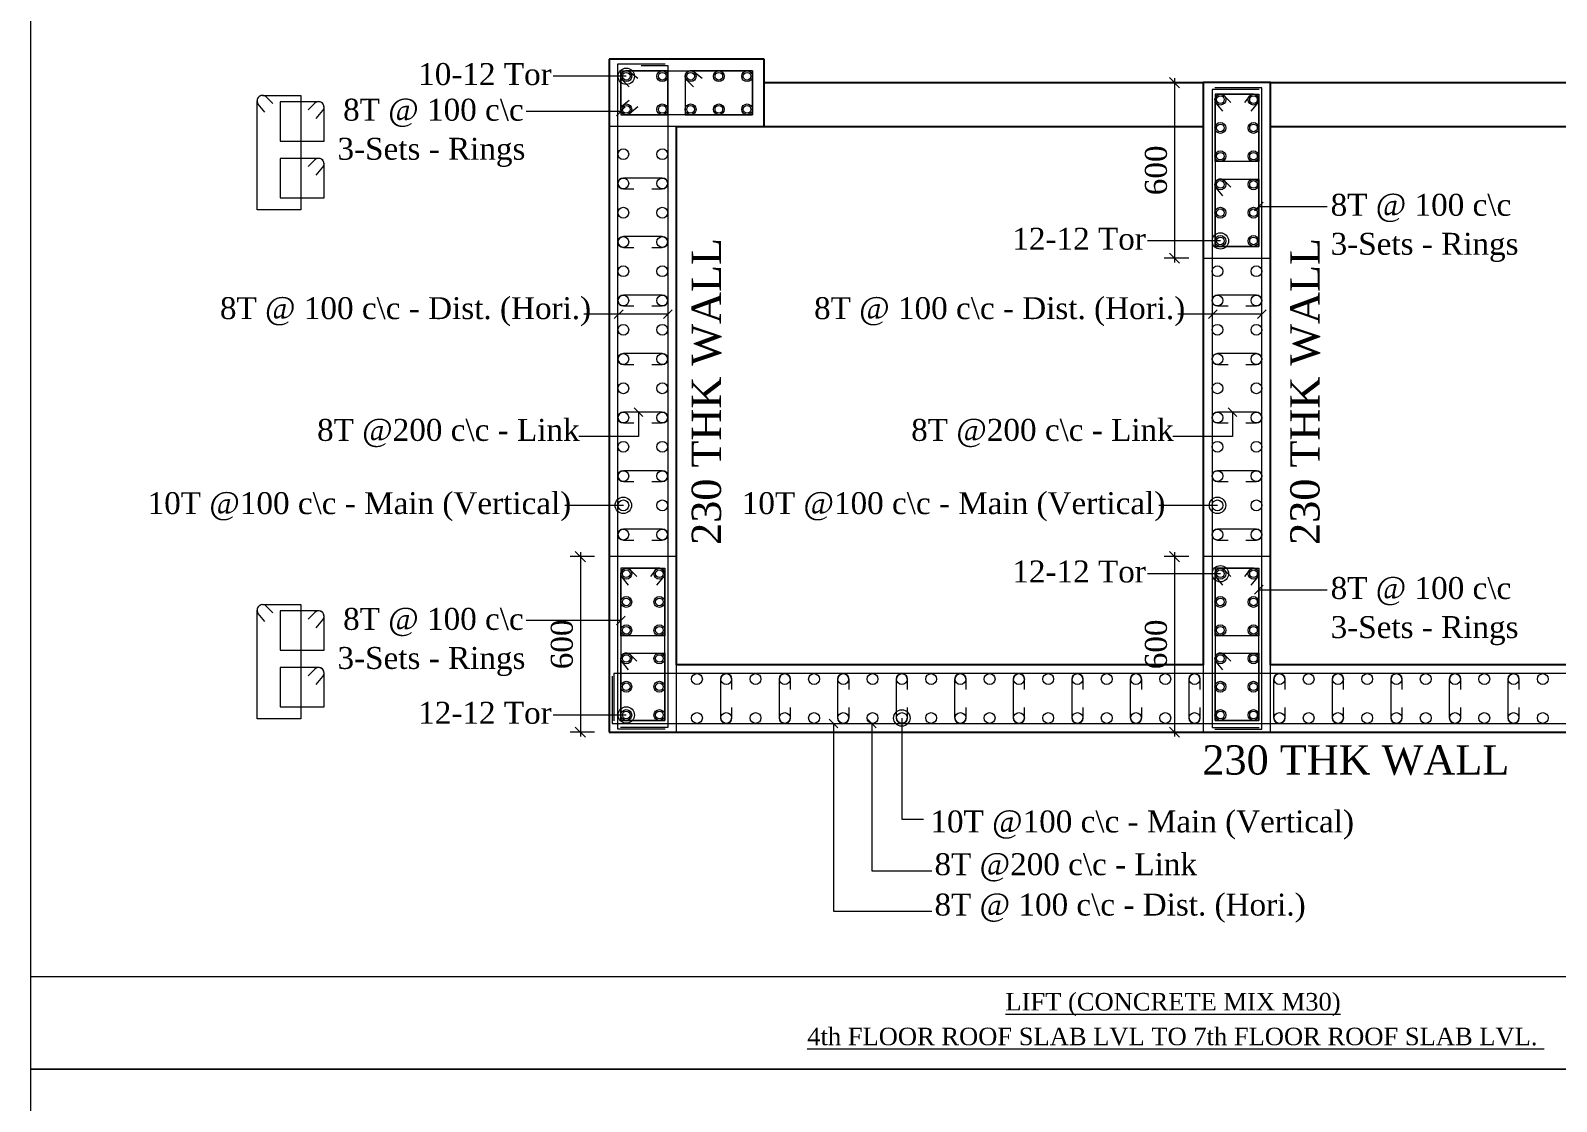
# Model space of a CAD drawing. Header units: metres. Extents: x 95882 to 260884, y 3603 to 81317.
# Drawn here: x 203308 to 208522, y 25697 to 29357 of the extents above; entities that cross this region are included whole.
import ezdxf
from ezdxf.enums import TextEntityAlignment as Align

# ---------------------------------------------------------------- set-up
doc = ezdxf.new("R2010")
doc.units = ezdxf.units.M
doc.header["$LTSCALE"] = 0.05
doc.header["$MEASUREMENT"] = 0
doc.layers.get('0').update_dxf_attribs({"linetype": 'CONTINUOUS', "lineweight": 0})
for name, color, linetype, lineweight in [('S-C3-UP TO TOP', 6, 'CONTINUOUS', 25), ('S-DIM-R', 7, 'CONTINUOUS', 9), ('S-SECTION', 5, 'CONTINUOUS', 5), ('S-SECTION MARK', 124, 'CONTINUOUS', 0), ('S-SHEET', 251, 'CONTINUOUS', 0), ('S-STEEL COL_DIA', 1, 'CONTINUOUS', 9), ('S-STEEL LINK', 1, 'CONTINUOUS', 0), ('S-STEEL RING', 1, 'CONTINUOUS', 9), ('S-TEXT', 7, 'CONTINUOUS', 0), ('S-TEXT COL.', 7, 'CONTINUOUS', 0), ('S-TEXT TITLE', 1, 'CONTINUOUS', 0)]:
    doc.layers.add(name, color=color, linetype=linetype, lineweight=lineweight)
doc.styles.add('SHEET TEXT', font='times.ttf')
doc.styles.get("Standard").update_dxf_attribs({"font": 'times.ttf'})
doc.styles.add('TEXT', font='times.ttf')

# ---------------------------------------------------------------- blocks, each defined once
blk = doc.blocks.new('_Origin')
at = {"color": 0, "linetype": 'ByBlock', "lineweight": -2}
blk.add_line((0, 0), (-1, 0), dxfattribs=at)
blk.add_circle((0, 0), 0.5, dxfattribs=at)
blk = doc.blocks.new('_Oblique')
at = {"color": 0, "linetype": 'ByBlock', "lineweight": -2}
blk.add_line((-0.5, -0.5), (0.5, 0.5), dxfattribs=at)

msp = doc.modelspace()

# ---------------------------------------------------------------- linework, layer by layer
at = {"layer": 'S-C3-UP TO TOP', "color": 5}
for p, q in [((205815, 29258.7), (205285, 29258.7)), ((205285, 29258.7), (205285, 26958.7)), ((205815, 29028.7), (205815, 29258.7)), ((205815, 29178.7), (207315, 29178.7)), ((207545, 29178.7), (207315, 29178.7)), ((207315, 29178.7), (207315, 27188.7)), ((207545, 27188.7), (207545, 29178.7)), ((207545, 29178.7), (209345, 29178.7)), ((205515, 27188.7), (205515, 29028.7)), ((205515, 29028.7), (205815, 29028.7)), ((205815, 29028.7), (205815, 29028.7)), ((205815, 29028.7), (205815, 29028.7)), ((205815, 29028.7), (207315, 29028.7)), ((207545, 29028.7), (209345, 29028.7)), ((207315, 27188.7), (205515, 27188.7)), ((209345, 27188.7), (207545, 27188.7)), ((205285, 26958.7), (209575, 26958.7))]:
    msp.add_line(p, q, dxfattribs=at)
at = {"layer": 'S-DIM-R'}
for p, q in [((207265, 29178.7, 0.1), (207181.7, 29178.7, 0.1)), ((207216.7, 29193.7, 0.1), (207216.7, 28563.7, 0.1)), ((207265, 28578.7, 0.1), (207181.7, 28578.7, 0.1)), ((205235, 27558.7, 0.1), (205151.7, 27558.7, 0.1)), ((205186.7, 27573.7, 0.1), (205186.7, 26943.7, 0.1)), ((207265, 27558.7, 0.1), (207181.7, 27558.7, 0.1)), ((207216.7, 27573.7, 0.1), (207216.7, 26943.7, 0.1)), ((205235, 26958.7, 0.1), (205151.7, 26958.7, 0.1)), ((207265, 26958.7, 0.1), (207181.7, 26958.7, 0.1))]:
    msp.add_line(p, q, dxfattribs=at)
at = {"layer": 'S-SECTION'}
for p, q in [((205285, 29028.7), (205285, 29258.7)), ((205285, 29258.7), (205815, 29258.7)), ((205815, 29258.7), (205815, 29028.7)), ((207545, 29178.7), (207315, 29178.7)), ((207315, 29178.7), (207315, 28578.7)), ((207545, 28578.7), (207545, 29178.7)), ((205815, 29028.7), (205285, 29028.7)), ((207315, 28578.7), (207545, 28578.7)), ((205515, 27558.7), (205285, 27558.7)), ((205285, 27558.7), (205285, 26958.7)), ((205515, 26958.7), (205515, 27558.7)), ((207545, 27558.7), (207315, 27558.7)), ((207315, 27558.7), (207315, 26958.7)), ((207545, 26958.7), (207545, 27558.7)), ((205285, 26958.7), (205515, 26958.7)), ((207315, 26958.7), (207545, 26958.7))]:
    msp.add_line(p, q, dxfattribs=at)
at = {"layer": 'S-SECTION MARK', "linetype": 'ByBlock'}
for points in [[(205287.4, 29200.3), (205093.8, 29200.3)], [(207317.4, 28637.4), (207123.8, 28637.4)], [(205277.4, 27733.9), (205133.1, 27733.9)], [(207307.4, 27733.9), (207163.1, 27733.9)], [(207317.4, 27500.3), (207123.8, 27500.3)], [(205287.4, 27017.4), (205093.8, 27017.4)], [(206285, 26951.1), (206285, 26662), (206359.2, 26662)]]:
    msp.add_lwpolyline(points, dxfattribs=at)
at = {"layer": 'S-SECTION MARK'}
for points in [[(205325, 29080.3), (205001.6, 29080.3)], [(207505, 28755.5), (207738.5, 28755.5)], [(205485.1, 28386.9), (205198, 28386.9)], [(205317.3, 28386.9), (205198, 28386.9)], [(207515.1, 28386.9), (207228, 28386.9)], [(207347.3, 28386.9), (207228, 28386.9)], [(205385, 28052.3), (205385.1, 27969.4), (205180.9, 27969.4)], [(207415, 28052.3), (207415.1, 27969.4), (207210.9, 27969.4)], [(207505, 27445.7), (207738.5, 27445.7)], [(205325, 27340.2), (205001.6, 27340.2)], [(206051.8, 26988.7), (206051.7, 26347.2), (206386.9, 26347.2)], [(206182.7, 26988.7), (206182.7, 26485.3), (206386.9, 26485.3)]]:
    msp.add_lwpolyline(points, dxfattribs=at)
at = {"layer": 'S-SHEET', "color": 0}
for p, q in [((203307.9, 29985.1, -0.1), (203307.9, 25806.6, -0.1)), ((211154.3, 25806.6, -0.1), (203307.9, 25806.6, -0.1)), ((203307.9, 25806.6, -0.1), (203307.9, 21628.1, -0.1)), ((203307.9, 25806.6, -0.1), (211154.3, 25806.6, -0.1))]:
    msp.add_line(p, q, dxfattribs=at)
at = {"layer": 'S-SHEET'}
for p, q in [((211154.3, 26122.7, -0.1), (203307.9, 26122.7, -0.1)), ((203307.9, 26122.7, -0.1), (203307.9, 25806.6, -0.1)), ((203307.9, 25806.6, -0.1), (211154.3, 25806.6, -0.1))]:
    msp.add_line(p, q, dxfattribs=at)
at = {"layer": 'S-STEEL COL_DIA', "lineweight": 5}
for centre, radius in [((205343.4, 29200.3, 0), 18.5), ((205343.4, 29200.3, 0), 13), ((205343.4, 29200.3, 0), 13), ((205466.6, 29200.3, 0.1), 18.5), ((205466.6, 29200.3, 0.1), 13), ((205466.6, 29200.3, 0.1), 13), ((205563.2, 29200.3, 0.1), 18.5), ((205563.2, 29200.3, 0.1), 13), ((205563.2, 29200.3, 0.1), 13), ((205659.7, 29200.3, 0.1), 18.5), ((205659.7, 29200.3, 0.1), 13), ((205659.7, 29200.3, 0.1), 13), ((205756.3, 29200.3, 0), 18.5), ((205756.3, 29200.3, 0), 13), ((205756.3, 29200.3, 0), 13), ((205343.4, 29087.2, 0), 18.5), ((205343.4, 29087.2, 0), 13), ((205343.4, 29087.2, 0), 13), ((205466.6, 29087.2, 0.1), 18.5), ((205466.6, 29087.2, 0.1), 13), ((205466.6, 29087.2, 0.1), 13), ((205563.2, 29087.2, 0.1), 18.5), ((205563.2, 29087.2, 0.1), 13), ((205563.2, 29087.2, 0.1), 13), ((205659.7, 29087.2, 0.1), 18.5), ((205659.7, 29087.2, 0.1), 13), ((205659.7, 29087.2, 0.1), 13), ((205756.3, 29087.2, 0), 18.5), ((205756.3, 29087.2, 0), 13), ((205756.3, 29087.2, 0), 13), ((207373.4, 29120.3, 0), 18.5), ((207373.4, 29120.3, 0), 13), ((207373.4, 29120.3, 0), 13), ((207486.5, 29120.3, 0), 18.5), ((207486.5, 29120.3, 0), 13), ((207486.5, 29120.3, 0), 13), ((207373.4, 29023.7, 0.1), 18.5), ((207486.5, 29023.7, 0.1), 18.5), ((207373.4, 29023.7, 0.1), 13), ((207373.4, 29023.7, 0.1), 13), ((207486.5, 29023.7, 0.1), 13), ((207486.5, 29023.7, 0.1), 13), ((205333.4, 28933.9), 18.5), ((205466.5, 28933.9), 18.5), ((207373.4, 28927.1, 0.1), 18.5), ((207373.4, 28927.1, 0.1), 13), ((207373.4, 28927.1, 0.1), 13), ((207486.5, 28927.1, 0.1), 18.5), ((207486.5, 28927.1, 0.1), 13), ((207486.5, 28927.1, 0.1), 13), ((205333.4, 28833.9), 18.5), ((205466.5, 28833.9), 18.5), ((207373.4, 28830.6, 0.1), 18.5), ((207373.4, 28830.6, 0.1), 13), ((207373.4, 28830.6, 0.1), 13), ((207486.5, 28830.6, 0.1), 18.5), ((207486.5, 28830.6, 0.1), 13), ((207486.5, 28830.6, 0.1), 13), ((205333.4, 28733.9), 18.5), ((205466.5, 28733.9), 18.5), ((207373.4, 28734, 0.1), 18.5), ((207373.4, 28734, 0.1), 13), ((207373.4, 28734, 0.1), 13), ((207486.5, 28734, 0.1), 18.5), ((207486.5, 28734, 0.1), 13), ((207486.5, 28734, 0.1), 13), ((205333.4, 28633.9), 18.5), ((205466.5, 28633.9), 18.5), ((207373.4, 28637.4, 0), 18.5), ((207373.4, 28637.4, 0), 13), ((207373.4, 28637.4, 0), 13), ((207486.5, 28637.4, 0), 18.5), ((207486.5, 28637.4, 0), 13), ((207486.5, 28637.4, 0), 13), ((205333.4, 28533.9), 18.5), ((205466.5, 28533.9), 18.5), ((207363.4, 28533.9), 18.5), ((207496.5, 28533.9), 18.5), ((205333.4, 28433.9), 18.5), ((205466.5, 28433.9), 18.5), ((207363.4, 28433.9), 18.5), ((207496.5, 28433.9), 18.5), ((205333.4, 28333.9), 18.5), ((205466.5, 28333.9), 18.5), ((207363.4, 28333.9), 18.5), ((207496.5, 28333.9), 18.5), ((205333.4, 28233.9), 18.5), ((205466.5, 28233.9), 18.5), ((207363.4, 28233.9), 18.5), ((207496.5, 28233.9), 18.5), ((205333.4, 28133.9), 18.5), ((205466.5, 28133.9), 18.5), ((207363.4, 28133.9), 18.5), ((207496.5, 28133.9), 18.5), ((205333.4, 28033.9), 18.5), ((205466.5, 28033.9), 18.5), ((207363.4, 28033.9), 18.5), ((207496.5, 28033.9), 18.5), ((205333.4, 27933.9), 18.5), ((205466.5, 27933.9), 18.5), ((207363.4, 27933.9), 18.5), ((207496.5, 27933.9), 18.5), ((205333.4, 27833.9), 18.5), ((205466.5, 27833.9), 18.5), ((207363.4, 27833.9), 18.5), ((207496.5, 27833.9), 18.5), ((205333.4, 27733.9), 18.5), ((205466.5, 27733.9), 18.5), ((207363.4, 27733.9), 18.5), ((207496.5, 27733.9), 18.5), ((205333.4, 27633.9), 18.5), ((205466.5, 27633.9), 18.5), ((207363.4, 27633.9), 18.5), ((207496.5, 27633.9), 18.5), ((205343.4, 27500.3, 0), 18.5), ((205343.4, 27500.3, 0), 13), ((205343.4, 27500.3, 0), 13), ((205456.5, 27500.3, 0), 18.5), ((205456.5, 27500.3, 0), 13), ((205456.5, 27500.3, 0), 13), ((207373.4, 27500.3, 0), 18.5), ((207373.4, 27500.3, 0), 13), ((207373.4, 27500.3, 0), 13), ((207486.5, 27500.3, 0), 18.5), ((207486.5, 27500.3, 0), 13), ((207486.5, 27500.3, 0), 13), ((205343.4, 27403.7, 0.1), 18.5), ((205343.4, 27403.7, 0.1), 13), ((205343.4, 27403.7, 0.1), 13), ((205456.5, 27403.7, 0.1), 18.5), ((205456.5, 27403.7, 0.1), 13), ((205456.5, 27403.7, 0.1), 13), ((207373.4, 27403.7, 0.1), 18.5), ((207373.4, 27403.7, 0.1), 13), ((207373.4, 27403.7, 0.1), 13), ((207486.5, 27403.7, 0.1), 18.5), ((207486.5, 27403.7, 0.1), 13), ((207486.5, 27403.7, 0.1), 13), ((205343.4, 27307.1, 0.1), 18.5), ((205456.5, 27307.1, 0.1), 18.5), ((207373.4, 27307.1, 0.1), 18.5), ((207486.5, 27307.1, 0.1), 18.5), ((205343.4, 27307.1, 0.1), 13), ((205343.4, 27307.1, 0.1), 13), ((205456.5, 27307.1, 0.1), 13), ((205456.5, 27307.1, 0.1), 13), ((207373.4, 27307.1, 0.1), 13), ((207373.4, 27307.1, 0.1), 13), ((207486.5, 27307.1, 0.1), 13), ((207486.5, 27307.1, 0.1), 13), ((205343.4, 27210.6, 0.1), 18.5), ((205343.4, 27210.6, 0.1), 13), ((205343.4, 27210.6, 0.1), 13), ((205456.5, 27210.6, 0.1), 18.5), ((205456.5, 27210.6, 0.1), 13), ((205456.5, 27210.6, 0.1), 13), ((207373.4, 27210.6, 0.1), 18.5), ((207373.4, 27210.6, 0.1), 13), ((207373.4, 27210.6, 0.1), 13), ((207486.5, 27210.6, 0.1), 18.5), ((207486.5, 27210.6, 0.1), 13), ((207486.5, 27210.6, 0.1), 13), ((205343.4, 27114, 0.1), 18.5), ((205343.4, 27114, 0.1), 13), ((205343.4, 27114, 0.1), 13), ((205456.5, 27114, 0.1), 18.5), ((205456.5, 27114, 0.1), 13), ((205456.5, 27114, 0.1), 13), ((205585, 27140.3), 18.5), ((205685, 27140.3), 18.5), ((205785, 27140.3), 18.5), ((205885, 27140.3), 18.5), ((205985, 27140.3), 18.5), ((206085, 27140.3), 18.5), ((206185, 27140.3), 18.5), ((206285, 27140.3), 18.5), ((206385, 27140.3), 18.5), ((206485, 27140.3), 18.5), ((206585, 27140.3), 18.5), ((206685, 27140.3), 18.5), ((206785, 27140.3), 18.5), ((206885, 27140.3), 18.5), ((206985, 27140.3), 18.5), ((207085, 27140.3), 18.5), ((207185, 27140.3), 18.5), ((207285, 27140.3), 18.5), ((207373.4, 27114, 0.1), 18.5), ((207373.4, 27114, 0.1), 13), ((207373.4, 27114, 0.1), 13), ((207486.5, 27114, 0.1), 18.5), ((207486.5, 27114, 0.1), 13), ((207486.5, 27114, 0.1), 13), ((207575, 27140.3), 18.5), ((207675, 27140.3), 18.5), ((207775, 27140.3), 18.5), ((207875, 27140.3), 18.5), ((207975, 27140.3), 18.5), ((208075, 27140.3), 18.5), ((208175, 27140.3), 18.5), ((208275, 27140.3), 18.5), ((208375, 27140.3), 18.5), ((208475, 27140.3), 18.5), ((205343.4, 27017.4, 0), 18.5), ((205343.4, 27017.4, 0), 13), ((205343.4, 27017.4, 0), 13), ((205456.5, 27017.4, 0), 18.5), ((205456.5, 27017.4, 0), 13), ((205456.5, 27017.4, 0), 13), ((205585, 27007.2), 18.5), ((205685, 27007.2), 18.5), ((205785, 27007.2), 18.5), ((205885, 27007.2), 18.5), ((205985, 27007.2), 18.5), ((206085, 27007.2), 18.5), ((206185, 27007.2), 18.5), ((206285, 27007.2), 18.5), ((206385, 27007.2), 18.5), ((206485, 27007.2), 18.5), ((206585, 27007.2), 18.5), ((206685, 27007.2), 18.5), ((206785, 27007.2), 18.5), ((206885, 27007.2), 18.5), ((206985, 27007.2), 18.5), ((207085, 27007.2), 18.5), ((207185, 27007.2), 18.5), ((207285, 27007.2), 18.5), ((207373.4, 27017.4, 0), 18.5), ((207373.4, 27017.4, 0), 13), ((207373.4, 27017.4, 0), 13), ((207486.5, 27017.4, 0), 18.5), ((207486.5, 27017.4, 0), 13), ((207486.5, 27017.4, 0), 13), ((207575, 27007.2), 18.5), ((207675, 27007.2), 18.5), ((207775, 27007.2), 18.5), ((207875, 27007.2), 18.5), ((207975, 27007.2), 18.5), ((208075, 27007.2), 18.5), ((208175, 27007.2), 18.5), ((208275, 27007.2), 18.5), ((208375, 27007.2), 18.5), ((208475, 27007.2), 18.5)]:
    msp.add_circle(centre, radius, dxfattribs=at)
at = {"layer": 'S-STEEL LINK', "color": 3}
for p, q in [((205466.5, 28852.3), (205333.4, 28852.3)), ((205333.4, 28815.4), (205369.4, 28815.4)), ((205430.5, 28815.4), (205466.5, 28815.4)), ((205466.5, 28652.3), (205333.4, 28652.3)), ((205333.4, 28615.4), (205369.4, 28615.4)), ((205430.5, 28615.4), (205466.5, 28615.4)), ((205466.5, 28452.3), (205333.4, 28452.3)), ((205333.4, 28415.4), (205369.4, 28415.4)), ((205430.5, 28415.4), (205466.5, 28415.4)), ((207496.5, 28452.3), (207363.4, 28452.3)), ((207363.4, 28415.4), (207399.4, 28415.4)), ((207460.5, 28415.4), (207496.5, 28415.4)), ((205466.5, 28252.3), (205333.4, 28252.3)), ((205333.4, 28215.4), (205369.4, 28215.4)), ((205430.5, 28215.4), (205466.5, 28215.4)), ((207496.5, 28252.3), (207363.4, 28252.3)), ((207363.4, 28215.4), (207399.4, 28215.4)), ((207460.5, 28215.4), (207496.5, 28215.4)), ((205466.5, 28052.3), (205333.4, 28052.3)), ((207496.5, 28052.3), (207363.4, 28052.3)), ((205333.4, 28015.4), (205369.4, 28015.4)), ((205430.5, 28015.4), (205466.5, 28015.4)), ((207363.4, 28015.4), (207399.4, 28015.4)), ((207460.5, 28015.4), (207496.5, 28015.4)), ((205466.5, 27852.3), (205333.4, 27852.3)), ((207496.5, 27852.3), (207363.4, 27852.3)), ((205333.4, 27815.4), (205369.4, 27815.4)), ((205430.5, 27815.4), (205466.5, 27815.4)), ((207363.4, 27815.4), (207399.4, 27815.4)), ((207460.5, 27815.4), (207496.5, 27815.4)), ((205466.5, 27652.3), (205333.4, 27652.3)), ((207496.5, 27652.3), (207363.4, 27652.3)), ((205333.4, 27615.4), (205369.4, 27615.4)), ((205430.5, 27615.4), (205466.5, 27615.4)), ((207363.4, 27615.4), (207399.4, 27615.4)), ((207460.5, 27615.4), (207496.5, 27615.4)), ((205666.5, 27007.1), (205666.5, 27140.3)), ((205703.4, 27140.3), (205703.4, 27104.3)), ((205866.5, 27007.1), (205866.5, 27140.3)), ((205903.4, 27140.3), (205903.4, 27104.3)), ((206066.5, 27007.1), (206066.5, 27140.3)), ((206103.4, 27140.3), (206103.4, 27104.3)), ((206266.5, 27007.1), (206266.5, 27140.3)), ((206303.4, 27140.3), (206303.4, 27104.3)), ((206466.5, 27007.1), (206466.5, 27140.3)), ((206503.4, 27140.3), (206503.4, 27104.3)), ((206666.5, 27007.1), (206666.5, 27140.3)), ((206703.4, 27140.3), (206703.4, 27104.3)), ((206866.5, 27007.1), (206866.5, 27140.3)), ((206903.4, 27140.3), (206903.4, 27104.3)), ((207066.5, 27007.1), (207066.5, 27140.3)), ((207103.4, 27140.3), (207103.4, 27104.3)), ((207266.5, 27007.1), (207266.5, 27140.3)), ((207303.4, 27140.3), (207303.4, 27104.3)), ((207556.5, 27007.1), (207556.5, 27140.3)), ((207593.4, 27140.3), (207593.4, 27104.3)), ((207756.5, 27007.1), (207756.5, 27140.3)), ((207793.4, 27140.3), (207793.4, 27104.3)), ((207956.5, 27007.1), (207956.5, 27140.3)), ((207993.4, 27140.3), (207993.4, 27104.3)), ((208156.5, 27007.1), (208156.5, 27140.3)), ((208193.4, 27140.3), (208193.4, 27104.3)), ((208356.5, 27007.1), (208356.5, 27140.3)), ((208393.4, 27140.3), (208393.4, 27104.3)), ((205703.4, 27043.1), (205703.4, 27007.1)), ((205903.4, 27043.1), (205903.4, 27007.1)), ((206103.4, 27043.1), (206103.4, 27007.1)), ((206303.4, 27043.1), (206303.4, 27007.1)), ((206503.4, 27043.1), (206503.4, 27007.1)), ((206703.4, 27043.1), (206703.4, 27007.1)), ((206903.4, 27043.1), (206903.4, 27007.1)), ((207103.4, 27043.1), (207103.4, 27007.1)), ((207303.4, 27043.1), (207303.4, 27007.1)), ((207593.4, 27043.1), (207593.4, 27007.1)), ((207793.4, 27043.1), (207793.4, 27007.1)), ((207993.4, 27043.1), (207993.4, 27007.1)), ((208193.4, 27043.1), (208193.4, 27007.1)), ((208393.4, 27043.1), (208393.4, 27007.1))]:
    msp.add_line(p, q, dxfattribs=at)
for centre, start, end in [((205333.4, 28833.9), 90, 270), ((205466.5, 28833.9), 270, 90), ((205333.4, 28633.9), 90, 270), ((205466.5, 28633.9), 270, 90), ((205333.4, 28433.9), 90, 270), ((205466.5, 28433.9), 270, 90), ((207363.4, 28433.9), 90, 270), ((207496.5, 28433.9), 270, 90), ((205333.4, 28233.9), 90, 270), ((205466.5, 28233.9), 270, 90), ((207363.4, 28233.9), 90, 270), ((207496.5, 28233.9), 270, 90), ((205333.4, 28033.9), 90, 270), ((205466.5, 28033.9), 270, 90), ((207363.4, 28033.9), 90, 270), ((207496.5, 28033.9), 270, 90), ((205333.4, 27833.9), 90, 270), ((205466.5, 27833.9), 270, 90), ((207363.4, 27833.9), 90, 270), ((207496.5, 27833.9), 270, 90), ((205333.4, 27633.9), 90, 270), ((205466.5, 27633.9), 270, 90), ((207363.4, 27633.9), 90, 270), ((207496.5, 27633.9), 270, 90), ((205685, 27140.3), 0, 180), ((205885, 27140.3), 0, 180), ((206085, 27140.3), 0, 180), ((206285, 27140.3), 0, 180), ((206485, 27140.3), 0, 180), ((206685, 27140.3), 0, 180), ((206885, 27140.3), 0, 180), ((207085, 27140.3), 0, 180), ((207285, 27140.3), 0, 180), ((207575, 27140.3), 0, 180), ((207775, 27140.3), 0, 180), ((207975, 27140.3), 0, 180), ((208175, 27140.3), 0, 180), ((208375, 27140.3), 0, 180), ((205685, 27007.1), 180, 0), ((205885, 27007.1), 180, 0), ((206085, 27007.1), 180, 0), ((206285, 27007.1), 180, 0), ((206485, 27007.1), 180, 0), ((206685, 27007.1), 180, 0), ((206885, 27007.1), 180, 0), ((207085, 27007.1), 180, 0), ((207285, 27007.1), 180, 0), ((207575, 27007.1), 180, 0), ((207775, 27007.1), 180, 0), ((207975, 27007.1), 180, 0), ((208175, 27007.1), 180, 0), ((208375, 27007.1), 180, 0)]:
    msp.add_arc(centre, 18.5, start, end, dxfattribs=at)
at = {"layer": 'S-STEEL RING', "color": 30}
for p, q in [((205315, 26968.6), (205315, 29242.5)), ((205315, 29242.5), (205475.9, 29242.5)), ((205394.2, 29236.6), (205485.1, 29236.6)), ((205485.1, 29236.6), (205485.1, 26974.5)), ((207505.8, 29155), (207344.9, 29155)), ((207344.9, 29155), (207344.9, 26974.5)), ((207515, 29160.9), (207354.1, 29160.9)), ((207515, 26968.6), (207515, 29160.9)), ((205294.9, 27149.6), (205294.9, 26988.7)), ((209559.2, 27158.8), (205300.7, 27158.8)), ((205300.7, 27158.8), (205300.7, 26997.9)), ((205294.9, 26988.7), (209565.1, 26988.7)), ((205475.9, 26968.6), (205315, 26968.6)), ((205485.1, 26974.5), (205324.2, 26974.5)), ((207344.9, 26974.5), (207505.8, 26974.5)), ((207354.1, 26968.6), (207515, 26968.6))]:
    msp.add_line(p, q, dxfattribs=at)
at = {"layer": 'S-STEEL RING'}
for p, q in [((205325, 29087.2, 0), (205325, 29218.7, 0)), ((205325, 29218.7, 0), (205775, 29218.7, 0)), ((205775, 29218.7, 0), (205775, 29068.7, 0)), ((204082, 28744, 0), (204082, 29116.3, 0)), ((204082, 28744, 0.1), (204082, 29116.3, 0.1)), ((204108.7, 29077.3, 0), (204086.2, 29104.6, 0)), ((204108.7, 29077.3, 0.1), (204086.2, 29104.6, 0.1)), ((204100.5, 29134.8, 0), (204232, 29134.8, 0)), ((204100.5, 29134.8, 0.1), (204232, 29134.8, 0.1)), ((204113.5, 29129.4, 0), (204136.3, 29106.8, 0)), ((204113.5, 29129.4, 0.1), (204136.3, 29106.8, 0.1)), ((204232, 29134.8, 0), (204232, 28744, 0)), ((204232, 29134.8, 0.1), (204232, 28744, 0.1)), ((205330.3, 29100.2, 0), (205353, 29118, 0)), ((205382.5, 29095.4, 0), (205355.1, 29072.9, 0)), ((207486.5, 29138.7, 0), (207355, 29138.7, 0)), ((207355, 29138.7, 0), (207355, 28618.7, 0)), ((207473.5, 29133.4, 0), (207455.7, 29110.7, 0)), ((207478.3, 29081.2, 0), (207500.8, 29108.6, 0)), ((207505, 28618.7, 0), (207505, 29120.3, 0)), ((205775, 29068.7, 0), (205343.4, 29068.7, 0)), ((204232, 28744, 0), (204082, 28744, 0)), ((204232, 28744, 0.1), (204082, 28744, 0.1)), ((207355, 28618.7, 0), (207505, 28618.7, 0)), ((205456.5, 27518.7, 0), (205325, 27518.7, 0)), ((205325, 27518.7, 0), (205325, 26998.7, 0)), ((205443.5, 27513.4, 0), (205425.7, 27490.7, 0)), ((205448.3, 27461.2, 0), (205470.8, 27488.6, 0)), ((205475, 26998.7, 0), (205475, 27500.3, 0)), ((207486.5, 27518.7, 0), (207355, 27518.7, 0)), ((207355, 27518.7, 0), (207355, 26998.7, 0)), ((207473.5, 27513.4, 0), (207455.7, 27490.7, 0)), ((207478.3, 27461.2, 0), (207500.8, 27488.6, 0)), ((207505, 26998.7, 0), (207505, 27500.3, 0)), ((204082, 27003.9, 0), (204082, 27376.2, 0)), ((204082, 27003.9, 0.1), (204082, 27376.2, 0.1)), ((204100.5, 27394.7, 0), (204232, 27394.7, 0)), ((204100.5, 27394.7, 0.1), (204232, 27394.7, 0.1)), ((204113.5, 27389.3, 0), (204136.3, 27366.7, 0)), ((204113.5, 27389.3, 0.1), (204136.3, 27366.7, 0.1)), ((204232, 27394.7, 0), (204232, 27003.9, 0)), ((204232, 27394.7, 0.1), (204232, 27003.9, 0.1)), ((204108.7, 27337.1, 0), (204086.2, 27364.5, 0)), ((204108.7, 27337.1, 0.1), (204086.2, 27364.5, 0.1)), ((204232, 27003.9, 0), (204082, 27003.9, 0)), ((204232, 27003.9, 0.1), (204082, 27003.9, 0.1)), ((205325, 26998.7, 0), (205475, 26998.7, 0)), ((207355, 26998.7, 0), (207505, 26998.7, 0))]:
    msp.add_line(p, q, dxfattribs=at)
at = {"layer": 'S-STEEL RING', "color": 3}
for p, q in [((205325, 29200.3, 0), (205325, 29068.7, 0)), ((205485.3, 29218.7, 0), (205343.4, 29218.7, 0)), ((205382.5, 29192.1, 0), (205355.1, 29214.5, 0)), ((205485.3, 29068.7, 0), (205485.3, 29218.7, 0)), ((205544.7, 29200.3, 0), (205544.7, 29068.7, 0)), ((205775, 29218.7, 0), (205563.2, 29218.7, 0)), ((205602.2, 29192.1, 0), (205574.9, 29214.5, 0)), ((205775, 29068.7, 0), (205775, 29218.7, 0)), ((205330.3, 29187.3, 0), (205353, 29164.5, 0)), ((205550.1, 29187.3, 0), (205572.7, 29164.5, 0)), ((204292.3, 29113.4, 0), (204160.7, 29113.4, 0)), ((204160.7, 29113.4, 0), (204160.7, 28978.9, 0)), ((204279.3, 29108.1, 0), (204256.5, 29085.4, 0)), ((204310.7, 28978.9, 0), (204310.7, 29095, 0)), ((207355, 28908.4, 0), (207355, 29120.3, 0)), ((207381.6, 29081.2, 0), (207359.2, 29108.6, 0)), ((207373.4, 29138.7, 0), (207505, 29138.7, 0)), ((207386.4, 29133.4, 0), (207409.3, 29110.7, 0)), ((207505, 29138.7, 0), (207505, 28908.4, 0)), ((204284.1, 29055.9, 0), (204306.5, 29083.3, 0)), ((205325, 29068.7, 0), (205485.3, 29068.7, 0)), ((205544.7, 29068.7, 0), (205775, 29068.7, 0)), ((204160.7, 28978.9, 0), (204310.7, 28978.9, 0)), ((204292.3, 28919.7, 0), (204160.7, 28919.7, 0)), ((204160.7, 28919.7, 0), (204160.7, 28785.2, 0)), ((204279.3, 28914.3, 0), (204256.5, 28891.7, 0)), ((204284.1, 28862.2, 0), (204306.5, 28889.5, 0)), ((204310.7, 28785.2, 0), (204310.7, 28901.2, 0)), ((207505, 28908.4, 0), (207355, 28908.4, 0)), ((207373.4, 28849, 0), (207505, 28849, 0)), ((207386.4, 28843.7, 0), (207409.3, 28821, 0)), ((207505, 28849, 0), (207505, 28618.7, 0)), ((204160.7, 28785.2, 0), (204310.7, 28785.2, 0)), ((207355, 28618.7, 0), (207355, 28830.6, 0)), ((207381.6, 28791.5, 0), (207359.2, 28818.9, 0)), ((207505, 28618.7, 0), (207355, 28618.7, 0)), ((205325, 27288.4, 0), (205325, 27500.3, 0)), ((205351.6, 27461.2, 0), (205329.2, 27488.6, 0)), ((205343.4, 27518.7, 0), (205475, 27518.7, 0)), ((205356.4, 27513.4, 0), (205379.3, 27490.7, 0)), ((205475, 27518.7, 0), (205475, 27288.4, 0)), ((207355, 27288.4, 0), (207355, 27500.3, 0)), ((207381.6, 27461.2, 0), (207359.2, 27488.6, 0)), ((207373.4, 27518.7, 0), (207505, 27518.7, 0)), ((207386.4, 27513.4, 0), (207409.3, 27490.7, 0)), ((207505, 27518.7, 0), (207505, 27288.4, 0)), ((204292.3, 27373.3, 0), (204160.7, 27373.3, 0)), ((204160.7, 27373.3, 0), (204160.7, 27238.8, 0)), ((204279.3, 27368, 0), (204256.5, 27345.3, 0)), ((204284.1, 27315.8, 0), (204306.5, 27343.2, 0)), ((204310.7, 27238.8, 0), (204310.7, 27354.9, 0)), ((205475, 27288.4, 0), (205325, 27288.4, 0)), ((207505, 27288.4, 0), (207355, 27288.4, 0)), ((204160.7, 27238.8, 0), (204310.7, 27238.8, 0)), ((205343.4, 27229, 0), (205475, 27229, 0)), ((205356.4, 27223.7, 0), (205379.3, 27201, 0)), ((205475, 27229, 0), (205475, 26998.7, 0)), ((207373.4, 27229, 0), (207505, 27229, 0)), ((207386.4, 27223.7, 0), (207409.3, 27201, 0)), ((207505, 27229, 0), (207505, 26998.7, 0)), ((204292.3, 27179.6, 0), (204160.7, 27179.6, 0)), ((204160.7, 27179.6, 0), (204160.7, 27045.1, 0)), ((204279.3, 27174.2, 0), (204256.5, 27151.6, 0)), ((205325, 26998.7, 0), (205325, 27210.6, 0)), ((205351.6, 27171.5, 0), (205329.2, 27198.9, 0)), ((207355, 26998.7, 0), (207355, 27210.6, 0)), ((207381.6, 27171.5, 0), (207359.2, 27198.9, 0)), ((204284.1, 27122, 0), (204306.5, 27149.4, 0)), ((204310.7, 27045.1, 0), (204310.7, 27161.1, 0)), ((204160.7, 27045.1, 0), (204310.7, 27045.1, 0)), ((205475, 26998.7, 0), (205325, 26998.7, 0)), ((207505, 26998.7, 0), (207355, 26998.7, 0))]:
    msp.add_line(p, q, dxfattribs=at)
for centre, start, end in [((205343.4, 29200.3, 0), 50.6303, 180), ((205343.4, 29200.3, 0), 89.9998, 224.7761), ((205563.2, 29200.3, 0), 50.6303, 180), ((205563.2, 29200.3, 0), 89.9998, 224.7761), ((204292.3, 29095, 0), 359.9998, 134.7761), ((204292.3, 29095, 0), 320.6303, 90), ((207373.4, 29120.3, 0), 90, 219.3697), ((207373.4, 29120.3, 0), 45.2239, 180.0002), ((204292.3, 28901.2, 0), 359.9998, 134.7761), ((204292.3, 28901.2, 0), 320.6303, 90), ((207373.4, 28830.6, 0), 90, 219.3697), ((207373.4, 28830.6, 0), 45.2239, 180.0002), ((205343.4, 27500.3, 0), 90, 219.3697), ((205343.4, 27500.3, 0), 45.2239, 180.0002), ((207373.4, 27500.3, 0), 90, 219.3697), ((207373.4, 27500.3, 0), 45.2239, 180.0002), ((204292.3, 27354.9, 0), 359.9998, 134.7761), ((204292.3, 27354.9, 0), 320.6303, 90), ((205343.4, 27210.6, 0), 90, 219.3697), ((205343.4, 27210.6, 0), 45.2239, 180.0002), ((207373.4, 27210.6, 0), 90, 219.3697), ((207373.4, 27210.6, 0), 45.2239, 180.0002), ((204292.3, 27161.1, 0), 359.9998, 134.7761), ((204292.3, 27161.1, 0), 320.6303, 90)]:
    msp.add_arc(centre, 18.5, start, end, dxfattribs=at)
at = {"layer": 'S-STEEL RING'}
for centre, start, end in [((204100.5, 29116.3, 0), 90, 219.3697), ((204100.5, 29116.3, 0), 45.2239, 180.0002), ((204100.5, 29116.3, 0.1), 90, 219.3697), ((204100.5, 29116.3, 0.1), 45.2239, 180.0002), ((205343.4, 29087.2, 0), 135.2239, 270.0002), ((207486.5, 29120.3, 0), 359.9998, 134.7761), ((207486.5, 29120.3, 0), 320.6303, 90), ((205343.4, 29087.2, 0), 180, 309.3697), ((205456.5, 27500.3, 0), 359.9998, 134.7761), ((205456.5, 27500.3, 0), 320.6303, 90), ((207486.5, 27500.3, 0), 359.9998, 134.7761), ((207486.5, 27500.3, 0), 320.6303, 90), ((204100.5, 27376.2, 0), 90, 219.3697), ((204100.5, 27376.2, 0), 45.2239, 180.0002), ((204100.5, 27376.2, 0.1), 90, 219.3697), ((204100.5, 27376.2, 0.1), 45.2239, 180.0002)]:
    msp.add_arc(centre, 18.5, start, end, dxfattribs=at)

# ---------------------------------------------------------------- block references
at = {"layer": 'S-DIM-R', "xscale": 35, "yscale": 35, "zscale": 35}
for p, rotation in [((207216.7, 29178.7, 0.1), 90), ((207216.7, 28578.7, 0.1), 270), ((205186.7, 27558.7, 0.1), 90), ((207216.7, 27558.7, 0.1), 90), ((205186.7, 26958.7, 0.1), 270), ((207216.7, 26958.7, 0.1), 270)]:
    msp.add_blockref('_Oblique', p, dxfattribs=dict(at, rotation=rotation))
at = {"layer": 'S-SECTION MARK', "linetype": 'ByBlock', "xscale": 56, "yscale": 56, "zscale": 56}
for p, rotation in [((205343.4, 29200.3), 8.231922875879469e-09), ((207373.4, 28637.4), 8.231922875879469e-09), ((205333.4, 27733.9), 8.232050226338858e-09), ((207363.4, 27733.9), 8.233090809100372e-09), ((207373.4, 27500.3), 8.231922875879469e-09), ((205343.4, 27017.4), 8.231922875879469e-09), ((206285, 27007.1), 90)]:
    msp.add_blockref('_Origin', p, dxfattribs=dict(at, rotation=rotation))
at = {"layer": 'S-SECTION MARK', "xscale": 30, "yscale": 30, "zscale": 30}
for p in [(205325, 29080.3), (205317.3, 28386.9), (207347.3, 28386.9), (205325, 27340.2)]:
    msp.add_blockref('_Oblique', p, dxfattribs=at)
for p, rotation in [((207505, 28755.5), 180), ((205485.1, 28386.9), 1.423331654246514e-10), ((207515.1, 28386.9), 1.416069758051379e-10), ((205385, 28052.3), 90.06198285424918), ((207415, 28052.3), 90.06198285424918), ((207505, 27445.7), 180), ((206051.8, 26988.7), 89.99198579706476), ((206182.7, 26988.7), 89.98978822970598)]:
    msp.add_blockref('_Oblique', p, dxfattribs=dict(at, rotation=rotation))

# ---------------------------------------------------------------- texts
at = {"layer": 'S-DIM-R', "char_height": 75, "attachment_point": 5, "rotation": 90}
for insert in [(207153.6, 28878.7, 0.1), (205123.6, 27258.7, 0.1), (207153.6, 27258.7, 0.1)]:
    msp.add_mtext('\\A1;600', dxfattribs=dict(at, insert=insert))
at = {"layer": 'S-TEXT', "color": 7, "style": 'TEXT'}
for s, p in [('10-12 Tor ', (204632.5, 29170.3, 0)), ('8T @ 100 c\\c ', (204375.9, 29048.4, -0.1)), ('3-Sets - Rings', (204356.8, 28915, -0.1)), ('8T @ 100 c\\c ', (207750, 28723.5, -0.1)), ('12-12 Tor ', (206662.5, 28607.5, 0)), ('3-Sets - Rings', (207750, 28590.2, -0.1)), ('8T @ 100 c\\c - Dist. (Hori.)', (203955, 28370.3, 0)), ('8T @ 100 c\\c - Dist. (Hori.)', (205985, 28370.3, 0)), ('8T @200 c\\c - Link', (204286.9, 27954.2, 0)), ('8T @200 c\\c - Link', (206316.9, 27954.2, 0)), ('10T @100 c\\c - Main (Vertical)', (203708, 27703.9, 0)), ('10T @100 c\\c - Main (Vertical)', (205738, 27703.9, 0)), ('12-12 Tor ', (206662.5, 27470.3, 0)), ('8T @ 100 c\\c ', (207750, 27413.8, -0.1)), ('8T @ 100 c\\c ', (204375.9, 27308.3, -0.1)), ('3-Sets - Rings', (207750, 27280.4, -0.1)), ('3-Sets - Rings', (204356.8, 27174.9, -0.1)), ('12-12 Tor ', (204632.5, 26987.5, 0)), ('10T @100 c\\c - Main (Vertical)', (206382.5, 26616.1, 0)), ('8T @200 c\\c - Link', (206396.5, 26470, 0)), ('8T @ 100 c\\c - Dist. (Hori.)', (206396.5, 26332, 0))]:
    msp.add_text(s, height=75, dxfattribs=at).set_placement(p)
at = {"layer": 'S-TEXT COL.', "color": 9, "style": 'SHEET TEXT'}
for p in [(205667, 28123.1, -0.1), (207712.1, 28123.1, -0.1)]:
    msp.add_text('230 THK WALL', height=100, rotation=90, dxfattribs=at).set_placement(p, align=Align.CENTER)
msp.add_text('230 THK WALL', height=100, dxfattribs=at).set_placement((207836.2, 26813.9, -0.1), align=Align.CENTER)
at = {"layer": 'S-TEXT TITLE', "style": 'TEXT'}
for s, p in [('%%ULIFT (CONCRETE MIX M30)', (206638.8, 26007.6, -0.1)), ('%%U4th FLOOR ROOF SLAB LVL TO 7th FLOOR ROOF SLAB LVL. ', (205961.8, 25888.9, -0.1))]:
    msp.add_text(s, height=60, dxfattribs=at).set_placement(p)

doc.saveas('drawing.dxf')
